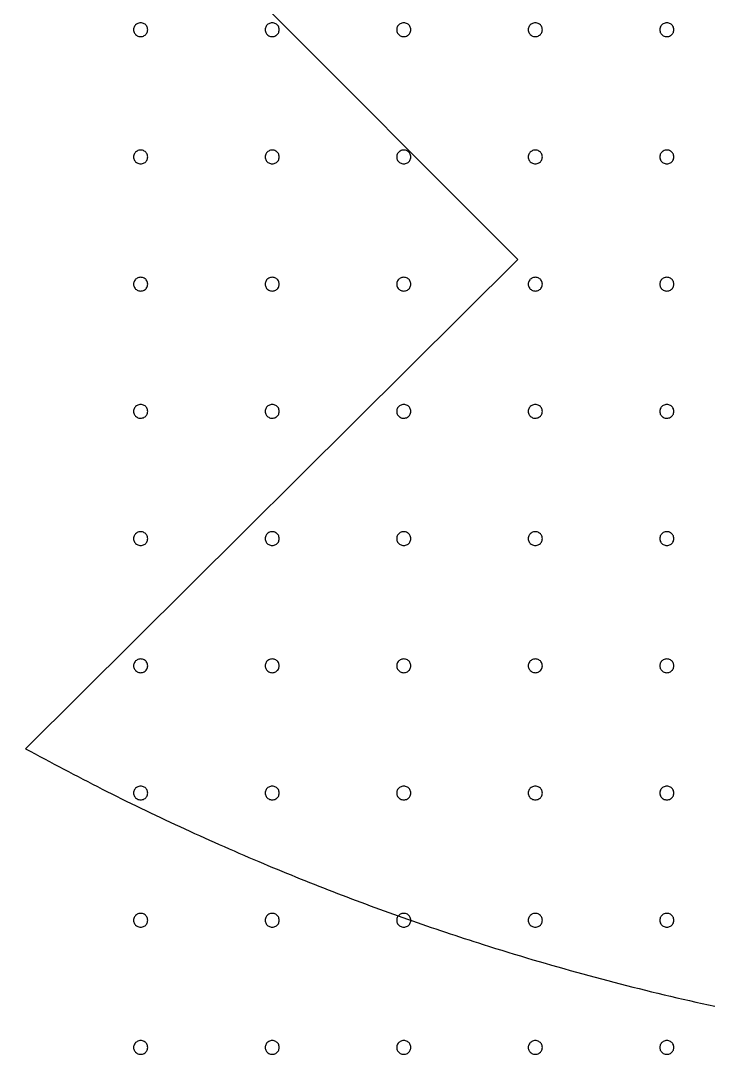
# Model space of a CAD drawing. Extents: x 0 to 210, y 0 to 204.
# Drawn here: x 54.65 to 82.65, y 0.14 to 42.72 of the extents above; entities that cross this region are included whole.
import ezdxf

# ---------------------------------------------------------------- set-up
doc = ezdxf.new("R2010")
doc.units = 0
doc.layers.add('Capa_1', color=7, linetype='CONTINUOUS')

msp = doc.modelspace()

# ---------------------------------------------------------------- linework, layer by layer
at = {"layer": 'Capa_1', "color": 7}
for p, q in [((32.759825, 75.212762), (74.895273, 32.994084)), ((59.816116, 42.355379), (59.816116, 42.355379)), ((65.176666, 42.355379), (65.176666, 42.355379)), ((70.537216, 42.355379), (70.537216, 42.355379)), ((75.897765, 42.355379), (75.897765, 42.355379)), ((81.258318, 42.355379), (81.258318, 42.355379)), ((59.816116, 37.16859), (59.816116, 37.16859)), ((65.176666, 37.16859), (65.176666, 37.16859)), ((70.537216, 37.16859), (70.537216, 37.16859)), ((75.897765, 37.16859), (75.897765, 37.16859)), ((81.258318, 37.16859), (81.258318, 37.16859)), ((74.895273, 32.994084), (54.835998, 13.04064)), ((59.816116, 31.981803), (59.816116, 31.981803)), ((65.176666, 31.981803), (65.176666, 31.981803)), ((70.537216, 31.981803), (70.537216, 31.981803)), ((75.897765, 31.981803), (75.897765, 31.981803)), ((81.258318, 31.981803), (81.258318, 31.981803)), ((59.816116, 26.795017), (59.816116, 26.795017)), ((65.176666, 26.795017), (65.176666, 26.795017)), ((70.537216, 26.795017), (70.537216, 26.795017)), ((75.897765, 26.795017), (75.897765, 26.795017)), ((81.258318, 26.795017), (81.258318, 26.795017)), ((59.816116, 21.608231), (59.816116, 21.608231)), ((65.176666, 21.608231), (65.176666, 21.608231)), ((70.537216, 21.608231), (70.537216, 21.608231)), ((75.897765, 21.608231), (75.897765, 21.608231)), ((81.258318, 21.608231), (81.258318, 21.608231)), ((59.816116, 16.421442), (59.816116, 16.421442)), ((65.176666, 16.421442), (65.176666, 16.421442)), ((70.537216, 16.421442), (70.537216, 16.421442)), ((75.897765, 16.421442), (75.897765, 16.421442)), ((81.258318, 16.421442), (81.258318, 16.421442)), ((59.816116, 11.234656), (59.816116, 11.234656)), ((65.176666, 11.234656), (65.176666, 11.234656)), ((70.537216, 11.234656), (70.537216, 11.234656)), ((75.897765, 11.234656), (75.897765, 11.234656)), ((81.258318, 11.234656), (81.258318, 11.234656)), ((59.816116, 6.047869), (59.816116, 6.047869)), ((65.176666, 6.047869), (65.176666, 6.047869)), ((70.537216, 6.047869), (70.537216, 6.047869)), ((75.897765, 6.047869), (75.897765, 6.047869)), ((81.258318, 6.047869), (81.258318, 6.047869)), ((59.816116, 0.861083), (59.816116, 0.861083)), ((65.176666, 0.861083), (65.176666, 0.861083)), ((70.537216, 0.861083), (70.537216, 0.861083)), ((75.897765, 0.861083), (75.897765, 0.861083)), ((81.258318, 0.861083), (81.258318, 0.861083))]:
    msp.add_line(p, q, dxfattribs=at)
for points, knots in [([(59.816116, 42.355379), (59.80805, 42.305945), (59.792044, 42.207847), (59.67641, 42.101394), (59.552097, 42.069114), (59.451478, 42.082045), (59.381033, 42.110188), (59.320434, 42.155048), (59.273879, 42.213654), (59.244562, 42.281976), (59.234522, 42.355378), (59.244562, 42.428781), (59.27388, 42.497102), (59.320435, 42.555707), (59.381033, 42.600567), (59.451478, 42.62871), (59.552096, 42.64164), (59.676409, 42.609361), (59.792043, 42.502909), (59.80805, 42.404812), (59.816116, 42.355379)], [0, 0, 0, 0, 0.146605, 0.290931, 0.441768, 0.517413, 0.592123, 0.666911, 0.741063, 0.814052, 0.887328, 0.960604, 1.033593, 1.107744, 1.182532, 1.257241, 1.332887, 1.483723, 1.628047, 1.774652, 1.774652, 1.774652, 1.774652]), ([(65.176666, 42.355379), (65.1686, 42.305945), (65.152594, 42.207847), (65.036959, 42.101394), (64.912646, 42.069114), (64.812027, 42.082045), (64.741582, 42.110188), (64.680983, 42.155048), (64.634429, 42.213654), (64.605112, 42.281976), (64.595072, 42.355378), (64.605112, 42.428781), (64.63443, 42.497102), (64.680984, 42.555707), (64.741583, 42.600567), (64.812028, 42.62871), (64.912646, 42.64164), (65.036958, 42.609361), (65.152593, 42.502909), (65.1686, 42.404812), (65.176666, 42.355379)], [0, 0, 0, 0, 0.146605, 0.290931, 0.441768, 0.517413, 0.592123, 0.666911, 0.741063, 0.814052, 0.887328, 0.960604, 1.033593, 1.107744, 1.182532, 1.257241, 1.332887, 1.483723, 1.628047, 1.774652, 1.774652, 1.774652, 1.774652]), ([(70.537216, 42.355379), (70.52915, 42.305945), (70.513143, 42.207847), (70.397509, 42.101394), (70.273196, 42.069114), (70.172577, 42.082045), (70.102132, 42.110188), (70.041533, 42.155048), (69.994979, 42.213654), (69.965661, 42.281976), (69.955622, 42.355378), (69.965662, 42.428781), (69.99498, 42.497102), (70.041534, 42.555707), (70.102133, 42.600567), (70.172578, 42.62871), (70.273196, 42.64164), (70.397508, 42.609361), (70.513142, 42.502909), (70.529149, 42.404812), (70.537216, 42.355379)], [0, 0, 0, 0, 0.146605, 0.290931, 0.441768, 0.517413, 0.592123, 0.666911, 0.741063, 0.814052, 0.887328, 0.960604, 1.033593, 1.107744, 1.182532, 1.257241, 1.332887, 1.483723, 1.628047, 1.774652, 1.774652, 1.774652, 1.774652]), ([(75.897765, 42.355379), (75.8897, 42.305945), (75.873693, 42.207847), (75.758059, 42.101394), (75.633746, 42.069114), (75.533127, 42.082045), (75.462682, 42.110188), (75.402083, 42.155048), (75.355529, 42.213654), (75.326211, 42.281976), (75.316172, 42.355378), (75.326212, 42.428781), (75.355529, 42.497102), (75.402084, 42.555707), (75.462683, 42.600567), (75.533127, 42.62871), (75.633746, 42.64164), (75.758058, 42.609361), (75.873692, 42.502909), (75.889699, 42.404812), (75.897765, 42.355379)], [0, 0, 0, 0, 0.146605, 0.290931, 0.441768, 0.517413, 0.592123, 0.666911, 0.741063, 0.814052, 0.887328, 0.960604, 1.033593, 1.107744, 1.182532, 1.257241, 1.332887, 1.483723, 1.628047, 1.774652, 1.774652, 1.774652, 1.774652]), ([(81.258318, 42.355379), (81.250252, 42.305945), (81.234246, 42.207847), (81.118611, 42.101394), (80.994298, 42.069114), (80.893679, 42.082045), (80.823234, 42.110188), (80.762635, 42.155048), (80.716081, 42.213654), (80.686763, 42.281976), (80.676724, 42.355378), (80.686764, 42.428781), (80.716082, 42.497102), (80.762636, 42.555707), (80.823235, 42.600567), (80.89368, 42.62871), (80.994298, 42.64164), (81.11861, 42.609361), (81.234244, 42.502909), (81.250252, 42.404812), (81.258318, 42.355379)], [0, 0, 0, 0, 0.146605, 0.290931, 0.441768, 0.517413, 0.592123, 0.666911, 0.741063, 0.814052, 0.887328, 0.960604, 1.033593, 1.107744, 1.182532, 1.257241, 1.332887, 1.483723, 1.628047, 1.774652, 1.774652, 1.774652, 1.774652]), ([(59.816116, 37.16859), (59.80805, 37.119156), (59.792044, 37.021058), (59.67641, 36.914605), (59.552097, 36.882326), (59.451478, 36.895256), (59.381033, 36.923399), (59.320434, 36.968259), (59.273879, 37.026865), (59.244562, 37.095187), (59.234522, 37.16859), (59.244562, 37.241992), (59.27388, 37.310314), (59.320435, 37.368919), (59.381033, 37.413778), (59.451478, 37.441921), (59.552096, 37.454851), (59.676409, 37.422572), (59.792043, 37.31612), (59.80805, 37.218023), (59.816116, 37.16859)], [0, 0, 0, 0, 0.146605, 0.290931, 0.441768, 0.517413, 0.592123, 0.666911, 0.741063, 0.814052, 0.887328, 0.960604, 1.033593, 1.107744, 1.182532, 1.257241, 1.332887, 1.483723, 1.628047, 1.774652, 1.774652, 1.774652, 1.774652]), ([(65.176666, 37.16859), (65.1686, 37.119156), (65.152594, 37.021058), (65.036959, 36.914605), (64.912646, 36.882326), (64.812027, 36.895256), (64.741582, 36.923399), (64.680983, 36.968259), (64.634429, 37.026865), (64.605112, 37.095187), (64.595072, 37.16859), (64.605112, 37.241992), (64.63443, 37.310314), (64.680984, 37.368919), (64.741583, 37.413778), (64.812028, 37.441921), (64.912646, 37.454851), (65.036958, 37.422572), (65.152593, 37.31612), (65.1686, 37.218023), (65.176666, 37.16859)], [0, 0, 0, 0, 0.146605, 0.290931, 0.441768, 0.517413, 0.592123, 0.666911, 0.741063, 0.814052, 0.887328, 0.960604, 1.033593, 1.107744, 1.182532, 1.257241, 1.332887, 1.483723, 1.628047, 1.774652, 1.774652, 1.774652, 1.774652]), ([(70.537216, 37.16859), (70.52915, 37.119156), (70.513143, 37.021058), (70.397509, 36.914605), (70.273196, 36.882326), (70.172577, 36.895256), (70.102132, 36.923399), (70.041533, 36.968259), (69.994979, 37.026865), (69.965661, 37.095187), (69.955622, 37.16859), (69.965662, 37.241992), (69.99498, 37.310314), (70.041534, 37.368919), (70.102133, 37.413778), (70.172578, 37.441921), (70.273196, 37.454851), (70.397508, 37.422572), (70.513142, 37.31612), (70.529149, 37.218023), (70.537216, 37.16859)], [0, 0, 0, 0, 0.146605, 0.290931, 0.441768, 0.517413, 0.592123, 0.666911, 0.741063, 0.814052, 0.887328, 0.960604, 1.033593, 1.107744, 1.182532, 1.257241, 1.332887, 1.483723, 1.628047, 1.774652, 1.774652, 1.774652, 1.774652]), ([(75.897765, 37.16859), (75.8897, 37.119156), (75.873693, 37.021058), (75.758059, 36.914605), (75.633746, 36.882326), (75.533127, 36.895256), (75.462682, 36.923399), (75.402083, 36.968259), (75.355529, 37.026865), (75.326211, 37.095187), (75.316172, 37.16859), (75.326212, 37.241992), (75.355529, 37.310314), (75.402084, 37.368919), (75.462683, 37.413778), (75.533127, 37.441921), (75.633746, 37.454851), (75.758058, 37.422572), (75.873692, 37.31612), (75.889699, 37.218023), (75.897765, 37.16859)], [0, 0, 0, 0, 0.146605, 0.290931, 0.441768, 0.517413, 0.592123, 0.666911, 0.741063, 0.814052, 0.887328, 0.960604, 1.033593, 1.107744, 1.182532, 1.257241, 1.332887, 1.483723, 1.628047, 1.774652, 1.774652, 1.774652, 1.774652]), ([(81.258318, 37.16859), (81.250252, 37.119156), (81.234246, 37.021058), (81.118611, 36.914605), (80.994298, 36.882326), (80.893679, 36.895256), (80.823234, 36.923399), (80.762635, 36.968259), (80.716081, 37.026865), (80.686763, 37.095187), (80.676724, 37.16859), (80.686764, 37.241992), (80.716082, 37.310314), (80.762636, 37.368919), (80.823235, 37.413778), (80.89368, 37.441921), (80.994298, 37.454851), (81.11861, 37.422572), (81.234244, 37.31612), (81.250252, 37.218023), (81.258318, 37.16859)], [0, 0, 0, 0, 0.146605, 0.290931, 0.441768, 0.517413, 0.592123, 0.666911, 0.741063, 0.814052, 0.887328, 0.960604, 1.033593, 1.107744, 1.182532, 1.257241, 1.332887, 1.483723, 1.628047, 1.774652, 1.774652, 1.774652, 1.774652]), ([(59.816116, 31.981803), (59.80805, 31.93237), (59.792044, 31.834272), (59.67641, 31.727819), (59.552097, 31.695539), (59.451478, 31.70847), (59.381033, 31.736613), (59.320434, 31.781473), (59.273879, 31.840078), (59.244562, 31.908401), (59.234522, 31.981803), (59.244562, 32.055206), (59.27388, 32.123527), (59.320435, 32.182132), (59.381033, 32.226992), (59.451478, 32.255135), (59.552096, 32.268065), (59.676409, 32.235786), (59.792043, 32.129334), (59.80805, 32.031237), (59.816116, 31.981803)], [0, 0, 0, 0, 0.146605, 0.290931, 0.441768, 0.517413, 0.592123, 0.666911, 0.741063, 0.814052, 0.887328, 0.960604, 1.033593, 1.107744, 1.182532, 1.257241, 1.332887, 1.483723, 1.628047, 1.774652, 1.774652, 1.774652, 1.774652]), ([(65.176666, 31.981803), (65.1686, 31.93237), (65.152594, 31.834272), (65.036959, 31.727819), (64.912646, 31.695539), (64.812027, 31.70847), (64.741582, 31.736613), (64.680983, 31.781473), (64.634429, 31.840078), (64.605112, 31.908401), (64.595072, 31.981803), (64.605112, 32.055206), (64.63443, 32.123527), (64.680984, 32.182132), (64.741583, 32.226992), (64.812028, 32.255135), (64.912646, 32.268065), (65.036958, 32.235786), (65.152593, 32.129334), (65.1686, 32.031237), (65.176666, 31.981803)], [0, 0, 0, 0, 0.146605, 0.290931, 0.441768, 0.517413, 0.592123, 0.666911, 0.741063, 0.814052, 0.887328, 0.960604, 1.033593, 1.107744, 1.182532, 1.257241, 1.332887, 1.483723, 1.628047, 1.774652, 1.774652, 1.774652, 1.774652]), ([(70.537216, 31.981803), (70.52915, 31.93237), (70.513143, 31.834272), (70.397509, 31.727819), (70.273196, 31.695539), (70.172577, 31.70847), (70.102132, 31.736613), (70.041533, 31.781473), (69.994979, 31.840078), (69.965661, 31.908401), (69.955622, 31.981803), (69.965662, 32.055206), (69.99498, 32.123527), (70.041534, 32.182132), (70.102133, 32.226992), (70.172578, 32.255135), (70.273196, 32.268065), (70.397508, 32.235786), (70.513142, 32.129334), (70.529149, 32.031237), (70.537216, 31.981803)], [0, 0, 0, 0, 0.146605, 0.290931, 0.441768, 0.517413, 0.592123, 0.666911, 0.741063, 0.814052, 0.887328, 0.960604, 1.033593, 1.107744, 1.182532, 1.257241, 1.332887, 1.483723, 1.628047, 1.774652, 1.774652, 1.774652, 1.774652]), ([(75.897765, 31.981803), (75.8897, 31.93237), (75.873693, 31.834272), (75.758059, 31.727819), (75.633746, 31.695539), (75.533127, 31.70847), (75.462682, 31.736613), (75.402083, 31.781473), (75.355529, 31.840078), (75.326211, 31.908401), (75.316172, 31.981803), (75.326212, 32.055206), (75.355529, 32.123527), (75.402084, 32.182132), (75.462683, 32.226992), (75.533127, 32.255135), (75.633746, 32.268065), (75.758058, 32.235786), (75.873692, 32.129334), (75.889699, 32.031237), (75.897765, 31.981803)], [0, 0, 0, 0, 0.146605, 0.290931, 0.441768, 0.517413, 0.592123, 0.666911, 0.741063, 0.814052, 0.887328, 0.960604, 1.033593, 1.107744, 1.182532, 1.257241, 1.332887, 1.483723, 1.628047, 1.774652, 1.774652, 1.774652, 1.774652]), ([(81.258318, 31.981803), (81.250252, 31.93237), (81.234246, 31.834272), (81.118611, 31.727819), (80.994298, 31.695539), (80.893679, 31.70847), (80.823234, 31.736613), (80.762635, 31.781473), (80.716081, 31.840078), (80.686763, 31.908401), (80.676724, 31.981803), (80.686764, 32.055206), (80.716082, 32.123527), (80.762636, 32.182132), (80.823235, 32.226992), (80.89368, 32.255135), (80.994298, 32.268065), (81.11861, 32.235786), (81.234244, 32.129334), (81.250252, 32.031237), (81.258318, 31.981803)], [0, 0, 0, 0, 0.146605, 0.290931, 0.441768, 0.517413, 0.592123, 0.666911, 0.741063, 0.814052, 0.887328, 0.960604, 1.033593, 1.107744, 1.182532, 1.257241, 1.332887, 1.483723, 1.628047, 1.774652, 1.774652, 1.774652, 1.774652]), ([(59.816116, 26.795017), (59.80805, 26.745584), (59.792044, 26.647486), (59.67641, 26.541033), (59.552097, 26.508753), (59.451478, 26.521684), (59.381033, 26.549827), (59.320434, 26.594687), (59.273879, 26.653292), (59.244562, 26.721615), (59.234522, 26.795017), (59.244562, 26.868419), (59.27388, 26.936741), (59.320435, 26.995346), (59.381033, 27.040205), (59.451478, 27.068348), (59.552096, 27.081279), (59.676409, 27.048999), (59.792043, 26.942547), (59.80805, 26.84445), (59.816116, 26.795017)], [0, 0, 0, 0, 0.146605, 0.290931, 0.441768, 0.517413, 0.592123, 0.666911, 0.741063, 0.814052, 0.887328, 0.960604, 1.033593, 1.107744, 1.182532, 1.257241, 1.332887, 1.483723, 1.628047, 1.774652, 1.774652, 1.774652, 1.774652]), ([(65.176666, 26.795017), (65.1686, 26.745584), (65.152594, 26.647486), (65.036959, 26.541033), (64.912646, 26.508753), (64.812027, 26.521684), (64.741582, 26.549827), (64.680983, 26.594687), (64.634429, 26.653292), (64.605112, 26.721615), (64.595072, 26.795017), (64.605112, 26.868419), (64.63443, 26.936741), (64.680984, 26.995346), (64.741583, 27.040205), (64.812028, 27.068348), (64.912646, 27.081279), (65.036958, 27.048999), (65.152593, 26.942547), (65.1686, 26.84445), (65.176666, 26.795017)], [0, 0, 0, 0, 0.146605, 0.290931, 0.441768, 0.517413, 0.592123, 0.666911, 0.741063, 0.814052, 0.887328, 0.960604, 1.033593, 1.107744, 1.182532, 1.257241, 1.332887, 1.483723, 1.628047, 1.774652, 1.774652, 1.774652, 1.774652]), ([(70.537216, 26.795017), (70.52915, 26.745584), (70.513143, 26.647486), (70.397509, 26.541033), (70.273196, 26.508753), (70.172577, 26.521684), (70.102132, 26.549827), (70.041533, 26.594687), (69.994979, 26.653292), (69.965661, 26.721615), (69.955622, 26.795017), (69.965662, 26.868419), (69.99498, 26.936741), (70.041534, 26.995346), (70.102133, 27.040205), (70.172578, 27.068348), (70.273196, 27.081279), (70.397508, 27.048999), (70.513142, 26.942547), (70.529149, 26.84445), (70.537216, 26.795017)], [0, 0, 0, 0, 0.146605, 0.290931, 0.441768, 0.517413, 0.592123, 0.666911, 0.741063, 0.814052, 0.887328, 0.960604, 1.033593, 1.107744, 1.182532, 1.257241, 1.332887, 1.483723, 1.628047, 1.774652, 1.774652, 1.774652, 1.774652]), ([(75.897765, 26.795017), (75.8897, 26.745584), (75.873693, 26.647486), (75.758059, 26.541033), (75.633746, 26.508753), (75.533127, 26.521684), (75.462682, 26.549827), (75.402083, 26.594687), (75.355529, 26.653292), (75.326211, 26.721615), (75.316172, 26.795017), (75.326212, 26.868419), (75.355529, 26.936741), (75.402084, 26.995346), (75.462683, 27.040205), (75.533127, 27.068348), (75.633746, 27.081279), (75.758058, 27.048999), (75.873692, 26.942547), (75.889699, 26.84445), (75.897765, 26.795017)], [0, 0, 0, 0, 0.146605, 0.290931, 0.441768, 0.517413, 0.592123, 0.666911, 0.741063, 0.814052, 0.887328, 0.960604, 1.033593, 1.107744, 1.182532, 1.257241, 1.332887, 1.483723, 1.628047, 1.774652, 1.774652, 1.774652, 1.774652]), ([(81.258318, 26.795017), (81.250252, 26.745584), (81.234246, 26.647486), (81.118611, 26.541033), (80.994298, 26.508753), (80.893679, 26.521684), (80.823234, 26.549827), (80.762635, 26.594687), (80.716081, 26.653292), (80.686763, 26.721615), (80.676724, 26.795017), (80.686764, 26.868419), (80.716082, 26.936741), (80.762636, 26.995346), (80.823235, 27.040205), (80.89368, 27.068348), (80.994298, 27.081279), (81.11861, 27.048999), (81.234244, 26.942547), (81.250252, 26.84445), (81.258318, 26.795017)], [0, 0, 0, 0, 0.146605, 0.290931, 0.441768, 0.517413, 0.592123, 0.666911, 0.741063, 0.814052, 0.887328, 0.960604, 1.033593, 1.107744, 1.182532, 1.257241, 1.332887, 1.483723, 1.628047, 1.774652, 1.774652, 1.774652, 1.774652]), ([(59.816116, 21.608231), (59.80805, 21.558797), (59.792044, 21.460699), (59.67641, 21.354246), (59.552097, 21.321967), (59.451478, 21.334897), (59.381033, 21.36304), (59.320434, 21.4079), (59.273879, 21.466506), (59.244562, 21.534828), (59.234522, 21.608231), (59.244562, 21.681633), (59.27388, 21.749955), (59.320435, 21.80856), (59.381033, 21.853419), (59.451478, 21.881562), (59.552096, 21.894492), (59.676409, 21.862213), (59.792043, 21.755761), (59.80805, 21.657664), (59.816116, 21.608231)], [0, 0, 0, 0, 0.146605, 0.290931, 0.441768, 0.517413, 0.592123, 0.666911, 0.741063, 0.814052, 0.887328, 0.960604, 1.033593, 1.107744, 1.182532, 1.257241, 1.332887, 1.483723, 1.628047, 1.774652, 1.774652, 1.774652, 1.774652]), ([(65.176666, 21.608231), (65.1686, 21.558797), (65.152594, 21.460699), (65.036959, 21.354246), (64.912646, 21.321967), (64.812027, 21.334897), (64.741582, 21.36304), (64.680983, 21.4079), (64.634429, 21.466506), (64.605112, 21.534828), (64.595072, 21.608231), (64.605112, 21.681633), (64.63443, 21.749955), (64.680984, 21.80856), (64.741583, 21.853419), (64.812028, 21.881562), (64.912646, 21.894492), (65.036958, 21.862213), (65.152593, 21.755761), (65.1686, 21.657664), (65.176666, 21.608231)], [0, 0, 0, 0, 0.146605, 0.290931, 0.441768, 0.517413, 0.592123, 0.666911, 0.741063, 0.814052, 0.887328, 0.960604, 1.033593, 1.107744, 1.182532, 1.257241, 1.332887, 1.483723, 1.628047, 1.774652, 1.774652, 1.774652, 1.774652]), ([(70.537216, 21.608231), (70.52915, 21.558797), (70.513143, 21.460699), (70.397509, 21.354246), (70.273196, 21.321967), (70.172577, 21.334897), (70.102132, 21.36304), (70.041533, 21.4079), (69.994979, 21.466506), (69.965661, 21.534828), (69.955622, 21.608231), (69.965662, 21.681633), (69.99498, 21.749955), (70.041534, 21.80856), (70.102133, 21.853419), (70.172578, 21.881562), (70.273196, 21.894492), (70.397508, 21.862213), (70.513142, 21.755761), (70.529149, 21.657664), (70.537216, 21.608231)], [0, 0, 0, 0, 0.146605, 0.290931, 0.441768, 0.517413, 0.592123, 0.666911, 0.741063, 0.814052, 0.887328, 0.960604, 1.033593, 1.107744, 1.182532, 1.257241, 1.332887, 1.483723, 1.628047, 1.774652, 1.774652, 1.774652, 1.774652]), ([(75.897765, 21.608231), (75.8897, 21.558797), (75.873693, 21.460699), (75.758059, 21.354246), (75.633746, 21.321967), (75.533127, 21.334897), (75.462682, 21.36304), (75.402083, 21.4079), (75.355529, 21.466506), (75.326211, 21.534828), (75.316172, 21.608231), (75.326212, 21.681633), (75.355529, 21.749955), (75.402084, 21.80856), (75.462683, 21.853419), (75.533127, 21.881562), (75.633746, 21.894492), (75.758058, 21.862213), (75.873692, 21.755761), (75.889699, 21.657664), (75.897765, 21.608231)], [0, 0, 0, 0, 0.146605, 0.290931, 0.441768, 0.517413, 0.592123, 0.666911, 0.741063, 0.814052, 0.887328, 0.960604, 1.033593, 1.107744, 1.182532, 1.257241, 1.332887, 1.483723, 1.628047, 1.774652, 1.774652, 1.774652, 1.774652]), ([(81.258318, 21.608231), (81.250252, 21.558797), (81.234246, 21.460699), (81.118611, 21.354246), (80.994298, 21.321967), (80.893679, 21.334897), (80.823234, 21.36304), (80.762635, 21.4079), (80.716081, 21.466506), (80.686763, 21.534828), (80.676724, 21.608231), (80.686764, 21.681633), (80.716082, 21.749955), (80.762636, 21.80856), (80.823235, 21.853419), (80.89368, 21.881562), (80.994298, 21.894492), (81.11861, 21.862213), (81.234244, 21.755761), (81.250252, 21.657664), (81.258318, 21.608231)], [0, 0, 0, 0, 0.146605, 0.290931, 0.441768, 0.517413, 0.592123, 0.666911, 0.741063, 0.814052, 0.887328, 0.960604, 1.033593, 1.107744, 1.182532, 1.257241, 1.332887, 1.483723, 1.628047, 1.774652, 1.774652, 1.774652, 1.774652]), ([(59.816116, 16.421442), (59.80805, 16.372009), (59.792044, 16.273911), (59.67641, 16.167458), (59.552097, 16.135178), (59.451478, 16.148109), (59.381033, 16.176252), (59.320434, 16.221112), (59.273879, 16.279717), (59.244562, 16.348039), (59.234522, 16.421442), (59.244562, 16.494844), (59.27388, 16.563166), (59.320435, 16.621771), (59.381033, 16.66663), (59.451478, 16.694773), (59.552096, 16.707704), (59.676409, 16.675424), (59.792043, 16.568972), (59.80805, 16.470875), (59.816116, 16.421442)], [0, 0, 0, 0, 0.146605, 0.290931, 0.441768, 0.517413, 0.592123, 0.666911, 0.741063, 0.814052, 0.887328, 0.960604, 1.033593, 1.107744, 1.182532, 1.257241, 1.332887, 1.483723, 1.628047, 1.774652, 1.774652, 1.774652, 1.774652]), ([(65.176666, 16.421442), (65.1686, 16.372009), (65.152594, 16.273911), (65.036959, 16.167458), (64.912646, 16.135178), (64.812027, 16.148109), (64.741582, 16.176252), (64.680983, 16.221112), (64.634429, 16.279717), (64.605112, 16.348039), (64.595072, 16.421442), (64.605112, 16.494844), (64.63443, 16.563166), (64.680984, 16.621771), (64.741583, 16.66663), (64.812028, 16.694773), (64.912646, 16.707704), (65.036958, 16.675424), (65.152593, 16.568972), (65.1686, 16.470875), (65.176666, 16.421442)], [0, 0, 0, 0, 0.146605, 0.290931, 0.441768, 0.517413, 0.592123, 0.666911, 0.741063, 0.814052, 0.887328, 0.960604, 1.033593, 1.107744, 1.182532, 1.257241, 1.332887, 1.483723, 1.628047, 1.774652, 1.774652, 1.774652, 1.774652]), ([(70.537216, 16.421442), (70.52915, 16.372009), (70.513143, 16.273911), (70.397509, 16.167458), (70.273196, 16.135178), (70.172577, 16.148109), (70.102132, 16.176252), (70.041533, 16.221112), (69.994979, 16.279717), (69.965661, 16.348039), (69.955622, 16.421442), (69.965662, 16.494844), (69.99498, 16.563166), (70.041534, 16.621771), (70.102133, 16.66663), (70.172578, 16.694773), (70.273196, 16.707704), (70.397508, 16.675424), (70.513142, 16.568972), (70.529149, 16.470875), (70.537216, 16.421442)], [0, 0, 0, 0, 0.146605, 0.290931, 0.441768, 0.517413, 0.592123, 0.666911, 0.741063, 0.814052, 0.887328, 0.960604, 1.033593, 1.107744, 1.182532, 1.257241, 1.332887, 1.483723, 1.628047, 1.774652, 1.774652, 1.774652, 1.774652]), ([(75.897765, 16.421442), (75.8897, 16.372009), (75.873693, 16.273911), (75.758059, 16.167458), (75.633746, 16.135178), (75.533127, 16.148109), (75.462682, 16.176252), (75.402083, 16.221112), (75.355529, 16.279717), (75.326211, 16.348039), (75.316172, 16.421442), (75.326212, 16.494844), (75.355529, 16.563166), (75.402084, 16.621771), (75.462683, 16.66663), (75.533127, 16.694773), (75.633746, 16.707704), (75.758058, 16.675424), (75.873692, 16.568972), (75.889699, 16.470875), (75.897765, 16.421442)], [0, 0, 0, 0, 0.146605, 0.290931, 0.441768, 0.517413, 0.592123, 0.666911, 0.741063, 0.814052, 0.887328, 0.960604, 1.033593, 1.107744, 1.182532, 1.257241, 1.332887, 1.483723, 1.628047, 1.774652, 1.774652, 1.774652, 1.774652]), ([(81.258318, 16.421442), (81.250252, 16.372009), (81.234246, 16.273911), (81.118611, 16.167458), (80.994298, 16.135178), (80.893679, 16.148109), (80.823234, 16.176252), (80.762635, 16.221112), (80.716081, 16.279717), (80.686763, 16.348039), (80.676724, 16.421442), (80.686764, 16.494844), (80.716082, 16.563166), (80.762636, 16.621771), (80.823235, 16.66663), (80.89368, 16.694773), (80.994298, 16.707704), (81.11861, 16.675424), (81.234244, 16.568972), (81.250252, 16.470875), (81.258318, 16.421442)], [0, 0, 0, 0, 0.146605, 0.290931, 0.441768, 0.517413, 0.592123, 0.666911, 0.741063, 0.814052, 0.887328, 0.960604, 1.033593, 1.107744, 1.182532, 1.257241, 1.332887, 1.483723, 1.628047, 1.774652, 1.774652, 1.774652, 1.774652]), ([(54.835998, 13.04064), (55.872557, 12.485688), (57.94378, 11.3768), (61.116671, 9.848285), (64.252128, 8.456332), (67.348689, 7.202017), (70.399329, 6.074569), (73.79015, 4.939728), (77.530584, 3.834372), (81.62783, 2.80104), (85.823308, 1.920988), (90.113809, 1.203899), (94.495167, 0.660018), (98.105998, 0.365061), (100.931139, 0.222625), (102.964353, 0.156859), (104.321126, 0.146361), (104.999897, 0.141109)], [0, 0, 0, 0, 3.526966, 7.047479, 10.562612, 13.817082, 17.06862, 20.31801, 24.542503, 28.766353, 32.991234, 37.399407, 41.812477, 46.232439, 48.264351, 50.298357, 52.334668, 52.334668, 52.334668, 52.334668]), ([(59.816116, 11.234656), (59.80805, 11.185222), (59.792044, 11.087124), (59.67641, 10.980671), (59.552097, 10.948392), (59.451478, 10.961322), (59.381033, 10.989465), (59.320434, 11.034325), (59.273879, 11.092931), (59.244562, 11.161253), (59.234522, 11.234656), (59.244562, 11.308058), (59.27388, 11.37638), (59.320435, 11.434985), (59.381033, 11.479844), (59.451478, 11.507987), (59.552096, 11.520917), (59.676409, 11.488638), (59.792043, 11.382186), (59.80805, 11.284089), (59.816116, 11.234656)], [0, 0, 0, 0, 0.146605, 0.290931, 0.441768, 0.517413, 0.592123, 0.666911, 0.741063, 0.814052, 0.887328, 0.960604, 1.033593, 1.107744, 1.182532, 1.257241, 1.332887, 1.483723, 1.628047, 1.774652, 1.774652, 1.774652, 1.774652]), ([(65.176666, 11.234656), (65.1686, 11.185222), (65.152594, 11.087124), (65.036959, 10.980671), (64.912646, 10.948392), (64.812027, 10.961322), (64.741582, 10.989465), (64.680983, 11.034325), (64.634429, 11.092931), (64.605112, 11.161253), (64.595072, 11.234656), (64.605112, 11.308058), (64.63443, 11.37638), (64.680984, 11.434985), (64.741583, 11.479844), (64.812028, 11.507987), (64.912646, 11.520917), (65.036958, 11.488638), (65.152593, 11.382186), (65.1686, 11.284089), (65.176666, 11.234656)], [0, 0, 0, 0, 0.146605, 0.290931, 0.441768, 0.517413, 0.592123, 0.666911, 0.741063, 0.814052, 0.887328, 0.960604, 1.033593, 1.107744, 1.182532, 1.257241, 1.332887, 1.483723, 1.628047, 1.774652, 1.774652, 1.774652, 1.774652]), ([(70.537216, 11.234656), (70.52915, 11.185222), (70.513143, 11.087124), (70.397509, 10.980671), (70.273196, 10.948392), (70.172577, 10.961322), (70.102132, 10.989465), (70.041533, 11.034325), (69.994979, 11.092931), (69.965661, 11.161253), (69.955622, 11.234656), (69.965662, 11.308058), (69.99498, 11.37638), (70.041534, 11.434985), (70.102133, 11.479844), (70.172578, 11.507987), (70.273196, 11.520917), (70.397508, 11.488638), (70.513142, 11.382186), (70.529149, 11.284089), (70.537216, 11.234656)], [0, 0, 0, 0, 0.146605, 0.290931, 0.441768, 0.517413, 0.592123, 0.666911, 0.741063, 0.814052, 0.887328, 0.960604, 1.033593, 1.107744, 1.182532, 1.257241, 1.332887, 1.483723, 1.628047, 1.774652, 1.774652, 1.774652, 1.774652]), ([(75.897765, 11.234656), (75.8897, 11.185222), (75.873693, 11.087124), (75.758059, 10.980671), (75.633746, 10.948392), (75.533127, 10.961322), (75.462682, 10.989465), (75.402083, 11.034325), (75.355529, 11.092931), (75.326211, 11.161253), (75.316172, 11.234656), (75.326212, 11.308058), (75.355529, 11.37638), (75.402084, 11.434985), (75.462683, 11.479844), (75.533127, 11.507987), (75.633746, 11.520917), (75.758058, 11.488638), (75.873692, 11.382186), (75.889699, 11.284089), (75.897765, 11.234656)], [0, 0, 0, 0, 0.146605, 0.290931, 0.441768, 0.517413, 0.592123, 0.666911, 0.741063, 0.814052, 0.887328, 0.960604, 1.033593, 1.107744, 1.182532, 1.257241, 1.332887, 1.483723, 1.628047, 1.774652, 1.774652, 1.774652, 1.774652]), ([(81.258318, 11.234656), (81.250252, 11.185222), (81.234246, 11.087124), (81.118611, 10.980671), (80.994298, 10.948392), (80.893679, 10.961322), (80.823234, 10.989465), (80.762635, 11.034325), (80.716081, 11.092931), (80.686763, 11.161253), (80.676724, 11.234656), (80.686764, 11.308058), (80.716082, 11.37638), (80.762636, 11.434985), (80.823235, 11.479844), (80.89368, 11.507987), (80.994298, 11.520917), (81.11861, 11.488638), (81.234244, 11.382186), (81.250252, 11.284089), (81.258318, 11.234656)], [0, 0, 0, 0, 0.146605, 0.290931, 0.441768, 0.517413, 0.592123, 0.666911, 0.741063, 0.814052, 0.887328, 0.960604, 1.033593, 1.107744, 1.182532, 1.257241, 1.332887, 1.483723, 1.628047, 1.774652, 1.774652, 1.774652, 1.774652]), ([(59.816116, 6.047869), (59.80805, 5.998436), (59.792044, 5.900338), (59.67641, 5.793885), (59.552097, 5.761605), (59.451478, 5.774536), (59.381033, 5.802679), (59.320434, 5.847539), (59.273879, 5.906144), (59.244562, 5.974467), (59.234522, 6.047869), (59.244562, 6.121272), (59.27388, 6.189593), (59.320435, 6.248198), (59.381033, 6.293058), (59.451478, 6.321201), (59.552096, 6.334131), (59.676409, 6.301852), (59.792043, 6.1954), (59.80805, 6.097302), (59.816116, 6.047869)], [0, 0, 0, 0, 0.146605, 0.290931, 0.441768, 0.517413, 0.592123, 0.666911, 0.741063, 0.814052, 0.887328, 0.960604, 1.033593, 1.107744, 1.182532, 1.257241, 1.332887, 1.483723, 1.628047, 1.774652, 1.774652, 1.774652, 1.774652]), ([(65.176666, 6.047869), (65.1686, 5.998436), (65.152594, 5.900338), (65.036959, 5.793885), (64.912646, 5.761605), (64.812027, 5.774536), (64.741582, 5.802679), (64.680983, 5.847539), (64.634429, 5.906144), (64.605112, 5.974467), (64.595072, 6.047869), (64.605112, 6.121272), (64.63443, 6.189593), (64.680984, 6.248198), (64.741583, 6.293058), (64.812028, 6.321201), (64.912646, 6.334131), (65.036958, 6.301852), (65.152593, 6.1954), (65.1686, 6.097302), (65.176666, 6.047869)], [0, 0, 0, 0, 0.146605, 0.290931, 0.441768, 0.517413, 0.592123, 0.666911, 0.741063, 0.814052, 0.887328, 0.960604, 1.033593, 1.107744, 1.182532, 1.257241, 1.332887, 1.483723, 1.628047, 1.774652, 1.774652, 1.774652, 1.774652]), ([(70.537216, 6.047869), (70.52915, 5.998436), (70.513143, 5.900338), (70.397509, 5.793885), (70.273196, 5.761605), (70.172577, 5.774536), (70.102132, 5.802679), (70.041533, 5.847539), (69.994979, 5.906144), (69.965661, 5.974467), (69.955622, 6.047869), (69.965662, 6.121272), (69.99498, 6.189593), (70.041534, 6.248198), (70.102133, 6.293058), (70.172578, 6.321201), (70.273196, 6.334131), (70.397508, 6.301852), (70.513142, 6.1954), (70.529149, 6.097302), (70.537216, 6.047869)], [0, 0, 0, 0, 0.146605, 0.290931, 0.441768, 0.517413, 0.592123, 0.666911, 0.741063, 0.814052, 0.887328, 0.960604, 1.033593, 1.107744, 1.182532, 1.257241, 1.332887, 1.483723, 1.628047, 1.774652, 1.774652, 1.774652, 1.774652]), ([(75.897765, 6.047869), (75.8897, 5.998436), (75.873693, 5.900338), (75.758059, 5.793885), (75.633746, 5.761605), (75.533127, 5.774536), (75.462682, 5.802679), (75.402083, 5.847539), (75.355529, 5.906144), (75.326211, 5.974467), (75.316172, 6.047869), (75.326212, 6.121272), (75.355529, 6.189593), (75.402084, 6.248198), (75.462683, 6.293058), (75.533127, 6.321201), (75.633746, 6.334131), (75.758058, 6.301852), (75.873692, 6.1954), (75.889699, 6.097302), (75.897765, 6.047869)], [0, 0, 0, 0, 0.146605, 0.290931, 0.441768, 0.517413, 0.592123, 0.666911, 0.741063, 0.814052, 0.887328, 0.960604, 1.033593, 1.107744, 1.182532, 1.257241, 1.332887, 1.483723, 1.628047, 1.774652, 1.774652, 1.774652, 1.774652]), ([(81.258318, 6.047869), (81.250252, 5.998436), (81.234246, 5.900338), (81.118611, 5.793885), (80.994298, 5.761605), (80.893679, 5.774536), (80.823234, 5.802679), (80.762635, 5.847539), (80.716081, 5.906144), (80.686763, 5.974467), (80.676724, 6.047869), (80.686764, 6.121272), (80.716082, 6.189593), (80.762636, 6.248198), (80.823235, 6.293058), (80.89368, 6.321201), (80.994298, 6.334131), (81.11861, 6.301852), (81.234244, 6.1954), (81.250252, 6.097302), (81.258318, 6.047869)], [0, 0, 0, 0, 0.146605, 0.290931, 0.441768, 0.517413, 0.592123, 0.666911, 0.741063, 0.814052, 0.887328, 0.960604, 1.033593, 1.107744, 1.182532, 1.257241, 1.332887, 1.483723, 1.628047, 1.774652, 1.774652, 1.774652, 1.774652]), ([(59.816116, 0.861083), (59.80805, 0.81165), (59.792044, 0.713552), (59.67641, 0.607099), (59.552097, 0.574819), (59.451478, 0.58775), (59.381033, 0.615893), (59.320434, 0.660753), (59.273879, 0.719358), (59.244562, 0.78768), (59.234522, 0.861083), (59.244562, 0.934485), (59.27388, 1.002807), (59.320435, 1.061412), (59.381033, 1.106271), (59.451478, 1.134414), (59.552096, 1.147345), (59.676409, 1.115065), (59.792043, 1.008613), (59.80805, 0.910516), (59.816116, 0.861083)], [0, 0, 0, 0, 0.146605, 0.290931, 0.441768, 0.517413, 0.592123, 0.666911, 0.741063, 0.814052, 0.887328, 0.960604, 1.033593, 1.107744, 1.182532, 1.257241, 1.332887, 1.483723, 1.628047, 1.774652, 1.774652, 1.774652, 1.774652]), ([(65.176666, 0.861083), (65.1686, 0.81165), (65.152594, 0.713552), (65.036959, 0.607099), (64.912646, 0.574819), (64.812027, 0.58775), (64.741582, 0.615893), (64.680983, 0.660753), (64.634429, 0.719358), (64.605112, 0.78768), (64.595072, 0.861083), (64.605112, 0.934485), (64.63443, 1.002807), (64.680984, 1.061412), (64.741583, 1.106271), (64.812028, 1.134414), (64.912646, 1.147345), (65.036958, 1.115065), (65.152593, 1.008613), (65.1686, 0.910516), (65.176666, 0.861083)], [0, 0, 0, 0, 0.146605, 0.290931, 0.441768, 0.517413, 0.592123, 0.666911, 0.741063, 0.814052, 0.887328, 0.960604, 1.033593, 1.107744, 1.182532, 1.257241, 1.332887, 1.483723, 1.628047, 1.774652, 1.774652, 1.774652, 1.774652]), ([(70.537216, 0.861083), (70.52915, 0.81165), (70.513143, 0.713552), (70.397509, 0.607099), (70.273196, 0.574819), (70.172577, 0.58775), (70.102132, 0.615893), (70.041533, 0.660753), (69.994979, 0.719358), (69.965661, 0.78768), (69.955622, 0.861083), (69.965662, 0.934485), (69.99498, 1.002807), (70.041534, 1.061412), (70.102133, 1.106271), (70.172578, 1.134414), (70.273196, 1.147345), (70.397508, 1.115065), (70.513142, 1.008613), (70.529149, 0.910516), (70.537216, 0.861083)], [0, 0, 0, 0, 0.146605, 0.290931, 0.441768, 0.517413, 0.592123, 0.666911, 0.741063, 0.814052, 0.887328, 0.960604, 1.033593, 1.107744, 1.182532, 1.257241, 1.332887, 1.483723, 1.628047, 1.774652, 1.774652, 1.774652, 1.774652]), ([(75.897765, 0.861083), (75.8897, 0.81165), (75.873693, 0.713552), (75.758059, 0.607099), (75.633746, 0.574819), (75.533127, 0.58775), (75.462682, 0.615893), (75.402083, 0.660753), (75.355529, 0.719358), (75.326211, 0.78768), (75.316172, 0.861083), (75.326212, 0.934485), (75.355529, 1.002807), (75.402084, 1.061412), (75.462683, 1.106271), (75.533127, 1.134414), (75.633746, 1.147345), (75.758058, 1.115065), (75.873692, 1.008613), (75.889699, 0.910516), (75.897765, 0.861083)], [0, 0, 0, 0, 0.146605, 0.290931, 0.441768, 0.517413, 0.592123, 0.666911, 0.741063, 0.814052, 0.887328, 0.960604, 1.033593, 1.107744, 1.182532, 1.257241, 1.332887, 1.483723, 1.628047, 1.774652, 1.774652, 1.774652, 1.774652]), ([(81.258318, 0.861083), (81.250252, 0.81165), (81.234246, 0.713552), (81.118611, 0.607099), (80.994298, 0.574819), (80.893679, 0.58775), (80.823234, 0.615893), (80.762635, 0.660753), (80.716081, 0.719358), (80.686763, 0.78768), (80.676724, 0.861083), (80.686764, 0.934485), (80.716082, 1.002807), (80.762636, 1.061412), (80.823235, 1.106271), (80.89368, 1.134414), (80.994298, 1.147345), (81.11861, 1.115065), (81.234244, 1.008613), (81.250252, 0.910516), (81.258318, 0.861083)], [0, 0, 0, 0, 0.146605, 0.290931, 0.441768, 0.517413, 0.592123, 0.666911, 0.741063, 0.814052, 0.887328, 0.960604, 1.033593, 1.107744, 1.182532, 1.257241, 1.332887, 1.483723, 1.628047, 1.774652, 1.774652, 1.774652, 1.774652])]:
    msp.add_open_spline(points, degree=3, knots=knots, dxfattribs=at)

doc.saveas('drawing.dxf')
